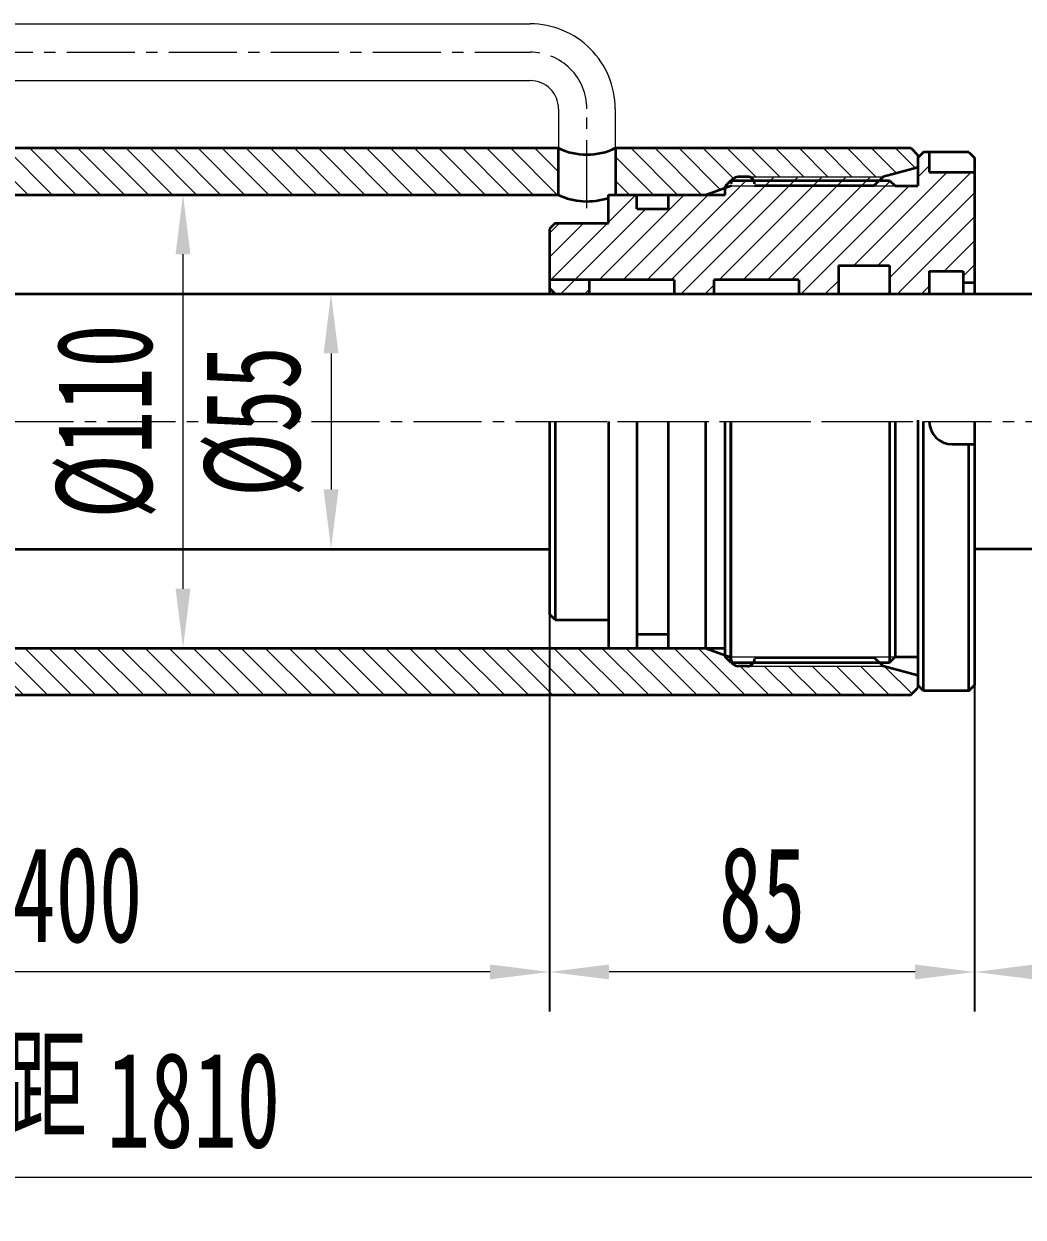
# Model space of a CAD drawing. Header units: millimetres. Extents: x -569 to 3326, y -244 to 615.
# Drawn here: x 1086.2 to 1262.5, y 134.3 to 344.8 of the extents above; entities that cross this region are included whole.
import ezdxf

# ---------------------------------------------------------------- set-up
doc = ezdxf.new("R2010")
doc.units = ezdxf.units.MM
doc.header["$PDSIZE"] = -5
doc.linetypes.add('双点画线', pattern=[22, 12, -2, 2, -2, 2, -2])
doc.linetypes.add('点画线', pattern=[18, 12, -2, 2, -2])
doc.layers.get('0').update_dxf_attribs({"lineweight": 35})
for name, color, linetype, lineweight in [('EB0', 7, 'Continuous', 35), ('中心线层', 1, '点画线', 18), ('剖面线层', 4, 'Continuous', 18), ('尺寸线层', 3, 'Continuous', 18), ('细实线层', 7, 'Continuous', 18)]:
    doc.layers.add(name, color=color, linetype=linetype, lineweight=lineweight)
doc.styles.add('UserTxtStyle7', font='', dxfattribs={"width": 0.667})
doc.styles.add('标准', font='', dxfattribs={"width": 0.667})
doc.styles.get('UserTxtStyle7').set_extended_font_data('宋体')
doc.styles.get('标准').set_extended_font_data('宋体')
doc.dimstyles.new('标准', dxfattribs={"dimscale": 3.5, "dimtxt": 4.81640625, "dimasz": 3, "dimexe": 2, "dimexo": 0, "dimgap": 1.465904947916667, "dimtad": 1, "dimdec": 1, "dimdsep": 46, "dimtxsty": '标准', "dimblk": '_CAXARROW', "dimcen": 0, "dimdle": 3, "dimaunit": 1, "dimazin": 2, "dimtfac": 0.7071067811865475, "dimtdec": 3, "dimtmove": 0, "dimatfit": 3, "dimfxl": 1, "dimfrac": 2, "dimtolj": 1, "dimtzin": 0, "dimlwd": 18, "dimarcsym": 0})
pattern_1 = [(315, (1081.208963700939, 112.5597603489505), (2.121320343559642, 2.121320343559643), [])]

# ---------------------------------------------------------------- blocks, each defined once
blk = doc.blocks.new('_CAXARROW')
blk.add_hatch(color=0).paths.add_polyline_path([(0, 0), (-1, 0.125), (-1, -0.125)], flags=0)
blk = doc.blocks.new('*D53')
at = {"layer": 'Defpoints', "color": 0, "linetype": 'Continuous', "transparency": 16777216}
for p in [(1114.309070647311, 314.6619847219167), (1180.477901112467, 314.6619847219167), (1206.510167779127, 234.6603847217995)]:
    blk.add_point(p, dxfattribs=at)
at = {"layer": '尺寸线层', "color": 0, "linetype": 'Continuous', "lineweight": -2, "transparency": 16777216}
for p, q in [((1180.477901112467, 314.6619847219167), (1107.309070647311, 314.6619847219167)), ((1206.510167779127, 234.6603847217995), (1107.309070647311, 234.6603847217995))]:
    blk.add_line(p, q, dxfattribs=at)
at = {"layer": '尺寸线层', "color": 0, "linetype": 'Continuous', "lineweight": 18, "transparency": 16777216}
blk.add_line((1114.309070647311, 245.1603847217995), (1114.309070647311, 304.1619847219167), dxfattribs=at)
at = {"layer": '尺寸线层', "color": 0, "linetype": 'Continuous', "lineweight": 18, "transparency": 16777216, "xscale": 10.5, "yscale": 10.5, "zscale": 10.5}
for p, rotation in [((1114.309070647311, 314.6619847219167), 90), ((1114.309070647311, 234.6603847217995), 270)]:
    blk.add_blockref('_CAXARROW', p, dxfattribs=dict(at, rotation=rotation))
at = {"layer": '尺寸线层', "color": 0, "linetype": 'Continuous', "lineweight": 35, "transparency": 16777216, "insert": (1100.749692392102, 274.6611847218578), "char_height": 16.857421875, "width": 30.40636225000003, "attachment_point": 5, "rotation": 90, "style": '标准', "bg_fill": 3, "box_fill_scale": 1.1, "bg_fill_color": 256, "bg_fill_true_color": 13158600, "bg_fill_transparency": 0}
blk.add_mtext('\\A1;{\\fNSimSun|b0|i0|c134|p49;%%C110}', dxfattribs=at)
blk = doc.blocks.new('*D55')
at = {"layer": 'Defpoints', "color": 0, "linetype": 'Continuous', "transparency": 16777216}
for p in [(1254.627078923971, 297.1611847218439), (1140.425481379332, 252.1611847218894), (1178.971234445799, 252.1611847218894)]:
    blk.add_point(p, dxfattribs=at)
at = {"layer": '尺寸线层', "color": 0, "linetype": 'Continuous', "lineweight": -2, "transparency": 16777216}
for p, q in [((1254.627078923971, 297.1611847218439), (1133.425481379332, 297.1611847218439)), ((1178.971234445799, 252.1611847218894), (1133.425481379332, 252.1611847218894))]:
    blk.add_line(p, q, dxfattribs=at)
at = {"layer": '尺寸线层', "color": 0, "linetype": 'Continuous', "lineweight": 18, "transparency": 16777216}
blk.add_line((1140.425481379332, 286.6611847218439), (1140.425481379332, 262.6611847218894), dxfattribs=at)
at = {"layer": '尺寸线层', "color": 0, "linetype": 'Continuous', "lineweight": 18, "transparency": 16777216, "xscale": 10.5, "yscale": 10.5, "zscale": 10.5}
for p, rotation in [((1140.425481379332, 297.1611847218439), 90), ((1140.425481379332, 252.1611847218894), 270)]:
    blk.add_blockref('_CAXARROW', p, dxfattribs=dict(at, rotation=rotation))
at = {"layer": '尺寸线层', "color": 0, "linetype": 'Continuous', "lineweight": 35, "transparency": 16777216, "insert": (1126.866103124124, 274.6611847218663), "char_height": 16.857421875, "width": 22.19367462499997, "attachment_point": 5, "rotation": 90, "style": '标准', "bg_fill": 3, "box_fill_scale": 1.1, "bg_fill_color": 256, "bg_fill_true_color": 13158600, "bg_fill_transparency": 0}
blk.add_mtext('\\A1;{\\fNSimSun|b0|i0|c134|p49;%%C55}', dxfattribs=at)
blk = doc.blocks.new('*D56')
at = {"layer": 'Defpoints', "color": 0, "linetype": 'Continuous', "transparency": 16777216}
for p in [(1178.971234445797, 240.6611847218471), (1253.971234445797, 228.1611847218471), (1178.971234445797, 177.5396693806172)]:
    blk.add_point(p, dxfattribs=at)
at = {"layer": '尺寸线层', "color": 0, "linetype": 'Continuous', "lineweight": -2, "transparency": 16777216}
for p, q in [((1178.971234445797, 240.6611847218471), (1178.971234445797, 170.5396693806172)), ((1253.971234445797, 228.1611847218471), (1253.971234445797, 170.5396693806172))]:
    blk.add_line(p, q, dxfattribs=at)
at = {"layer": '尺寸线层', "color": 0, "linetype": 'Continuous', "lineweight": 18, "transparency": 16777216}
blk.add_line((1243.471234445797, 177.5396693806172), (1189.471234445797, 177.5396693806172), dxfattribs=at)
at = {"layer": '尺寸线层', "color": 0, "linetype": 'Continuous', "lineweight": 18, "transparency": 16777216, "xscale": 10.5, "yscale": 10.5, "zscale": 10.5, "rotation": 180}
blk.add_blockref('_CAXARROW', (1178.971234445797, 177.5396693806172), dxfattribs=at)
at = {"layer": '尺寸线层', "color": 0, "linetype": 'Continuous', "lineweight": 18, "transparency": 16777216, "xscale": 10.5, "yscale": 10.5, "zscale": 10.5}
blk.add_blockref('_CAXARROW', (1253.971234445797, 177.5396693806172), dxfattribs=at)
at = {"layer": '尺寸线层', "color": 0, "linetype": 'Continuous', "lineweight": 35, "transparency": 16777216, "insert": (1216.471234445797, 191.0990476358256), "char_height": 16.857421875, "width": 15.4125, "attachment_point": 5, "style": '标准', "bg_fill": 3, "box_fill_scale": 1.1, "bg_fill_color": 256, "bg_fill_true_color": 13158600, "bg_fill_transparency": 0}
blk.add_mtext('\\A1;{\\fNSimSun|b0|i0|c134|p49;85}', dxfattribs=at)
blk = doc.blocks.new('*D61')
at = {"layer": 'Defpoints', "color": 0, "linetype": '点画线', "transparency": 16777216}
for p in [(1253.971234445797, 228.1611847218471), (1356.553556976803, 221.6611847218175), (1253.971234445797, 177.5396693806173)]:
    blk.add_point(p, dxfattribs=at)
at = {"layer": '尺寸线层', "color": 0, "linetype": 'Continuous', "lineweight": -2, "transparency": 16777216}
for p, q in [((1253.971234445797, 228.1611847218471), (1253.971234445797, 170.5396693806173)), ((1356.553556976803, 221.6611847218175), (1356.553556976803, 170.5396693806173))]:
    blk.add_line(p, q, dxfattribs=at)
at = {"layer": '尺寸线层', "color": 0, "linetype": 'Continuous', "lineweight": 18, "transparency": 16777216}
blk.add_line((1346.053556976803, 177.5396693806173), (1264.471234445797, 177.5396693806173), dxfattribs=at)
at = {"layer": '尺寸线层', "color": 0, "linetype": '点画线', "lineweight": 18, "transparency": 16777216, "xscale": 10.5, "yscale": 10.5, "zscale": 10.5, "rotation": 180}
blk.add_blockref('_CAXARROW', (1253.971234445797, 177.5396693806173), dxfattribs=at)
at = {"layer": '尺寸线层', "color": 0, "linetype": '点画线', "lineweight": 18, "transparency": 16777216, "xscale": 10.5, "yscale": 10.5, "zscale": 10.5}
blk.add_blockref('_CAXARROW', (1356.553556976803, 177.5396693806173), dxfattribs=at)
at = {"layer": '尺寸线层', "color": 0, "linetype": '点画线', "lineweight": 18, "transparency": 16777216, "insert": (1305.2623957113, 192.3233296714401), "char_height": 16.857421875, "width": 37.53392424999998, "attachment_point": 5, "style": '标准', "bg_fill": 3, "box_fill_scale": 1.1, "bg_fill_color": 256, "bg_fill_true_color": 13158600, "bg_fill_transparency": 0}
blk.add_mtext('\\A1;（175）', dxfattribs=at)
blk = doc.blocks.new('*D62')
at = {"layer": 'Defpoints', "color": 0, "linetype": '双点画线', "transparency": 16777216}
for p in [(1178.971234445797, 274.6611847218471), (1004.711323714015, 236.7111847219397), (1004.711323714015, 177.5396693806172)]:
    blk.add_point(p, dxfattribs=at)
at = {"layer": '尺寸线层', "color": 0, "linetype": 'Continuous', "lineweight": -2, "transparency": 16777216}
for p, q in [((1178.971234445797, 274.6611847218471), (1178.971234445797, 170.5396693806172)), ((1004.711323714015, 236.7111847219397), (1004.711323714015, 170.5396693806172))]:
    blk.add_line(p, q, dxfattribs=at)
at = {"layer": '尺寸线层', "color": 0, "linetype": 'Continuous', "lineweight": 18, "transparency": 16777216}
blk.add_line((1168.471234445797, 177.5396693806172), (1015.211323714015, 177.5396693806172), dxfattribs=at)
at = {"layer": '尺寸线层', "color": 0, "linetype": '双点画线', "lineweight": 18, "transparency": 16777216, "xscale": 10.5, "yscale": 10.5, "zscale": 10.5, "rotation": 180}
blk.add_blockref('_CAXARROW', (1004.711323714015, 177.5396693806172), dxfattribs=at)
at = {"layer": '尺寸线层', "color": 0, "linetype": '双点画线', "lineweight": 18, "transparency": 16777216, "xscale": 10.5, "yscale": 10.5, "zscale": 10.5}
blk.add_blockref('_CAXARROW', (1178.971234445797, 177.5396693806172), dxfattribs=at)
at = {"layer": '尺寸线层', "color": 0, "linetype": '双点画线', "lineweight": 25, "transparency": 16777216, "insert": (1091.841279079906, 191.0990476358256), "char_height": 16.857421875, "width": 29.03567725000001, "attachment_point": 5, "style": '标准', "bg_fill": 3, "box_fill_scale": 1.1, "bg_fill_color": 256, "bg_fill_true_color": 13158600, "bg_fill_transparency": 0}
blk.add_mtext('\\A1;{\\fNSimSun|b0|i0|c134|p49;1400}', dxfattribs=at)
blk = doc.blocks.new('*D63')
at = {"layer": 'Defpoints', "color": 0, "linetype": '点画线', "transparency": 16777216}
for p in [(875.7443076039085, 224.1611847219374), (1356.553556976803, 221.6611847218175), (875.7443076039085, 141.2780527706027)]:
    blk.add_point(p, dxfattribs=at)
at = {"layer": '尺寸线层', "color": 0, "linetype": 'Continuous', "lineweight": -2, "transparency": 16777216}
for p, q in [((875.7443076039085, 224.1611847219374), (875.7443076039085, 134.2780527706027)), ((1356.553556976803, 221.6611847218175), (1356.553556976803, 134.2780527706027))]:
    blk.add_line(p, q, dxfattribs=at)
at = {"layer": '尺寸线层', "color": 0, "linetype": 'Continuous', "lineweight": 18, "transparency": 16777216}
blk.add_line((1346.053556976803, 141.2780527706027), (886.2443076039085, 141.2780527706027), dxfattribs=at)
at = {"layer": '尺寸线层', "color": 0, "linetype": '点画线', "lineweight": 18, "transparency": 16777216, "xscale": 10.5, "yscale": 10.5, "zscale": 10.5, "rotation": 180}
blk.add_blockref('_CAXARROW', (875.7443076039085, 141.2780527706027), dxfattribs=at)
at = {"layer": '尺寸线层', "color": 0, "linetype": '点画线', "lineweight": 18, "transparency": 16777216, "xscale": 10.5, "yscale": 10.5, "zscale": 10.5}
blk.add_blockref('_CAXARROW', (1356.553556976803, 141.2780527706027), dxfattribs=at)
at = {"layer": '尺寸线层', "color": 0, "linetype": '点画线', "lineweight": 18, "transparency": 16777216, "insert": (1116.148932290356, 154.837431025811), "char_height": 16.857421875, "width": 29.03567725, "attachment_point": 5, "style": '标准', "bg_fill": 3, "box_fill_scale": 1.1, "bg_fill_color": 256, "bg_fill_true_color": 13158600, "bg_fill_transparency": 0}
blk.add_mtext('\\A1;{\\fNSimSun|b0|i0|c134|p49;1810}', dxfattribs=at)

msp = doc.modelspace()

# ---------------------------------------------------------------- hatches: boundary and pattern name
at = {"layer": '剖面线层', "linetype": 'Continuous', "lineweight": 18}
h = msp.add_hatch(dxfattribs=at)
h.set_pattern_fill('无图案', color=256, scale=3, angle=-45, style=0, pattern_type=0)
h.set_pattern_definition(pattern_1)
edge = h.paths.add_edge_path(flags=0)
edge.add_line((1210.971234445797, 317.1611847218471), (1211.102404693299, 317.1611847218471))
edge.add_line((1210.019887868916, 316.209838144704), (1210.971234445797, 317.1611847218471))
edge.add_line((1209.971234445797, 316.1611847215717), (1210.019887868916, 316.209838144704))
edge.add_line((1209.971234445797, 315.9217099673929), (1209.971234445797, 316.1611847215717))
edge.add_line((1206.510167779133, 314.6619847219166), (1209.971234445797, 315.9217099673929))
edge.add_line((1190.6368344458, 314.6619847219177), (1206.510167779133, 314.6619847219166))
edge.add_line((1190.636834445802, 322.9161180551966), (1190.6368344458, 314.6619847219177))
edge.add_line((1195.271847779139, 322.9161180551953), (1190.636834445802, 322.9161180551966))
edge.add_line((1196.986167779139, 322.9161180551947), (1195.271847779139, 322.9161180551952))
edge.add_line((1201.430701112468, 322.9161180551934), (1196.986167779139, 322.9161180551947))
edge.add_line((1242.701367779134, 322.9161180551813), (1201.430701112468, 322.9161180551935))
edge.add_line((1243.9712344458, 321.6462513885137), (1242.701367779134, 322.9161180551813))
edge.add_line((1243.9712344458, 321.1611847218498), (1243.9712344458, 321.6462513885137))
edge.add_line((1243.971234445797, 319.4874780551763), (1243.971234445799, 321.1611847218498))
edge.add_line((1237.810265451314, 317.8366513885155), (1243.971234445797, 319.4874780551763))
edge.add_line((1213.875394445822, 317.8366513885231), (1237.810265451314, 317.8366513885155))
edge.add_line((1212.224567779037, 317.8366513885231), (1213.875394445822, 317.8366513885231))
edge.add_arc((1212.224567779037, 316.5667847219524), 1.269866666570607, 90.00000000000257, 152.0902214191274)
edge = h.paths.add_edge_path(flags=0)
edge.add_line((928.7113237140153, 314.6611847219411), (936.7280678442039, 314.6611847219411))
edge.add_line((924.711323714015, 314.6611847219411), (928.7113237140152, 314.6611847219411))
edge.add_line((924.711323714015, 316.1611847219411), (924.711323714015, 314.6611847219411))
edge.add_line((924.711323714015, 316.5667847219007), (924.711323714015, 316.1611847219411))
edge.add_line((927.4105523787407, 316.5667847219007), (924.711323714015, 316.5667847219007))
edge.add_arc((927.4105523787406, 319.1065180560995), 2.539733334131142, 270.0000000000007, 345.0000000004283)
edge.add_line((931.0606570473882, 322.9161180552724), (929.86374639807, 318.449186699763))
edge.add_line((932.0930545108762, 322.916118055259), (931.0606570473882, 322.9161180552724))
edge.add_line((936.728067844204, 322.9161180551993), (932.0930545108762, 322.9161180552589))
edge.add_line((936.7280678442039, 314.6619847219163), (936.728067844204, 322.9161180551993))
edge = h.paths.add_edge_path(flags=0)
edge.add_line((946.8870011775373, 314.6619847219164), (1180.477901112466, 314.6619847219166))
edge.add_line((946.8870011775374, 322.9161180552678), (946.8870011775373, 314.6619847219164))
edge.add_line((951.5220145108761, 322.9161180552665), (946.8870011775374, 322.9161180552678))
edge.add_line((953.2363345108764, 322.9161180552659), (951.5220145108761, 322.9161180552665))
edge.add_line((957.6808678442053, 322.9161180552646), (953.2363345108763, 322.9161180552659))
edge.add_line((1169.684034445802, 322.9161180552024), (957.6808678442053, 322.9161180552646))
edge.add_line((1174.128567779139, 322.9161180552011), (1169.684034445802, 322.9161180552023))
edge.add_line((1175.842887779139, 322.9161180552006), (1174.128567779139, 322.9161180552011))
edge.add_line((1180.477901112467, 322.9161180551993), (1175.842887779139, 322.9161180552006))
edge.add_line((1180.477901112466, 314.6619847219163), (1180.477901112466, 322.9161180551993))
h = msp.add_hatch(dxfattribs=at)
h.set_pattern_fill('无图案', color=256, scale=3, angle=-45, style=0, pattern_type=0)
h.set_pattern_definition(pattern_1)
edge = h.paths.add_edge_path(flags=0)
edge.add_line((1243.971234445793, 228.1611847218507), (1243.971234445793, 229.8348913885111))
edge.add_line((1243.971234445793, 227.6761180551799), (1243.971234445793, 228.1611847218507))
edge.add_line((1242.701367779126, 226.4062513885141), (1243.971234445793, 227.6761180551799))
edge.add_line((931.0606570473598, 226.4062513886726), (1242.701367779126, 226.4062513885141))
edge.add_line((929.8637463980394, 230.8731827440671), (931.0606570473598, 226.4062513886726))
edge.add_arc((927.4105523787146, 230.2158513877137), 2.539733334138713, 14.99999999996609, 90.00000000000065)
edge.add_line((924.7113237139903, 232.7555847219504), (927.4105523787146, 232.7555847218524))
edge.add_line((924.7113237139905, 233.1611847219411), (924.7113237139903, 232.7555847219504))
edge.add_line((924.7113237139913, 234.6603847219658), (924.7113237139904, 233.1611847219411))
edge.add_line((1206.51016777911, 234.6603847217991), (924.7113237139914, 234.6603847219658))
edge.add_line((1209.97123444566, 233.4006594763617), (1206.510167779109, 234.6603847217991))
edge.add_line((1209.971234445659, 233.1611847219848), (1209.97123444566, 233.4006594763617))
edge.add_line((1210.019887868654, 233.1125312989901), (1209.971234445659, 233.1611847219848))
edge.add_line((1210.971234445797, 232.1611847218471), (1210.019887868654, 233.1125312989901))
edge.add_line((1211.102404693283, 232.1611847218471), (1210.971234445797, 232.1611847218471))
edge.add_arc((1212.224567779012, 232.7555847217615), 1.269866666572134, 207.9097785818456, 270.0000000000013)
edge.add_line((1213.875394445797, 231.4857180551894), (1212.224567779012, 231.4857180551894))
edge.add_line((1237.810265451289, 231.4857180551821), (1213.875394445797, 231.4857180551894))
edge.add_line((1243.971234445797, 229.8348913885102), (1237.810265451289, 231.4857180551821))

# ---------------------------------------------------------------- linework, layer by layer
at = {"layer": 'EB0', "color": 8, "lineweight": 18}
for p, q in [((931.807534511009, 344.8152960530978), (1175.557367779359, 344.8152960530438)), ((931.8075345110079, 334.8152960530978), (1175.557367779358, 334.8152960530438)), ((1180.557367779134, 329.8152960532733), (1180.557367779134, 322.9161180551998)), ((1190.557367779134, 329.8152960532733), (1190.557367779134, 322.9161180551966))]:
    msp.add_line(p, q, dxfattribs=at)
at = {"layer": 'EB0', "linetype": 'Continuous', "lineweight": 35}
for p, q in [((948.156867844344, 322.9161180552674), (1180.477901112467, 322.9161180551996)), ((1178.784778407703, 322.9161180552001), (1180.477901112461, 322.9161180551996)), ((1190.636834445796, 322.9161180551966), (1242.701367779134, 322.9161180551813)), ((1242.701367779134, 322.9161180551813), (1243.9712344458, 321.6462513885137)), ((1243.9712344458, 321.6462513885137), (1243.9712344458, 316.2098381447039)), ((1243.971234445811, 319.4874780551801), (1237.810265451314, 317.8366513885152)), ((1206.510167779133, 314.6619847219167), (1211.046980396406, 316.3132494730469)), ((1213.875394445831, 317.8366513885231), (1212.224567779077, 317.8366513885231)), ((1215.145261112467, 316.2796625604532), (1236.253276623243, 316.2796625604461)), ((1237.810265451314, 317.8366513885162), (1236.253276623243, 316.2796625604461)), ((1190.6368344458, 314.6619847219166), (1206.510167779133, 314.6619847219166)), ((1206.51016777913, 274.6611847219299), (1206.510167779127, 234.660384721943)), ((1210.954701112463, 274.6611847218471), (1210.95470111246, 232.7555847217224)), ((1243.971234445797, 274.9002145119791), (1243.971234445793, 227.6761180551799)), ((924.7113237139914, 234.6603847219658), (1206.510167779127, 234.6603847217994)), ((1206.51016777911, 234.6603847217991), (1211.046980396381, 233.0091199706662)), ((1215.145261112442, 233.0427068832575), (1236.253276623218, 233.0427068832522)), ((1237.810265451289, 231.4857180551812), (1236.253276622967, 233.0427068835029)), ((1213.875394445805, 231.4857180551901), (1212.224567779052, 231.4857180551911)), ((1243.971234445784, 229.8348913885136), (1237.810265451289, 231.4857180551821)), ((1242.701367779126, 226.4062513885141), (1243.971234445793, 227.6761180551799)), ((931.0606570473598, 226.4062513886059), (1242.701367779126, 226.4062513885141))]:
    msp.add_line(p, q, dxfattribs=at)
at = {"layer": 'EB0'}
for p, q in [((1244.971234445797, 322.161184721847), (1243.971234445797, 321.161184721847)), ((1252.971234445797, 322.1611847218471), (1244.971234445797, 322.161184721847)), ((1245.971234445797, 322.161184721847), (1245.971234445797, 318.6611847218471)), ((1252.971234445797, 322.1611847218471), (1253.971234445797, 321.161184721847)), ((1243.971234445797, 321.161184721847), (1243.971234445797, 316.2098381447039)), ((1253.971234445797, 321.161184721847), (1253.971234445797, 297.1611847218436)), ((1245.971234445797, 318.6611847218471), (1253.971234445797, 318.6611847218471)), ((1210.971234445797, 317.1611847218471), (1209.971234445659, 316.1611847217093)), ((1209.971234445797, 314.6611847218471), (1209.971234445797, 316.1611847215717)), ((1238.971234445797, 317.1611847218471), (1239.922581022678, 316.2098381449658)), ((1239.92258102266, 316.2098381447039), (1243.971234445797, 316.2098381447039)), ((1189.371234445797, 314.661184721847), (1194.371234445948, 314.661184721847)), ((1189.371234445797, 309.6611847218471), (1189.371234445797, 314.661184721847)), ((1194.371234445797, 312.1611847218331), (1194.371234445797, 314.661184721847)), ((1199.971234445797, 312.1611847218331), (1199.971234445797, 314.661184721847)), ((1199.971234445797, 314.661184721847), (1209.971234445797, 314.6611847218471)), ((1194.371234445898, 312.161184721847), (1199.971234445797, 312.161184721847)), ((1179.971234445797, 309.6611847218471), (1178.971234445797, 308.6611847218471)), ((1179.971234445797, 309.6611847218471), (1189.37123444589, 309.6611847218471)), ((1229.971234445574, 302.161184721847), (1238.971234445795, 302.161184721847)), ((1229.971234445795, 302.1611847219964), (1229.971234445795, 297.161184721847)), ((1238.971234445795, 302.1611847218326), (1238.971234445795, 297.1611847218469)), ((1245.971234445749, 301.161184721847), (1251.971234445795, 301.161184721847)), ((1245.971234445795, 301.1611847217741), (1245.971234445795, 297.1611847218469)), ((1251.971234445795, 301.161184721847), (1251.971234445795, 297.1611847218445)), ((1207.971234445795, 299.661184721954), (1207.971234445795, 297.161184721847)), ((1222.971234445821, 299.6611847219511), (1207.971234445795, 299.6611847219511)), ((1222.971234445795, 299.6611847219642), (1222.971234445795, 297.161184721847)), ((1251.971234445795, 299.1611847218167), (1253.971234445795, 299.1611847218167)), ((1222.971234445795, 297.161184721847), (1229.971234445795, 297.161184721847)), ((1238.971234445795, 297.1611847218469), (1245.971234445795, 297.1611847218469)), ((1178.971234445797, 274.6611847218471), (1178.971234445797, 240.6611847218471)), ((1179.971234445797, 274.6611847218471), (1179.971234445797, 239.6611847218471)), ((1189.371234445797, 274.6611847218471), (1189.371234445797, 234.6611847218472)), ((1194.371234445797, 274.6611847218471), (1194.371234445797, 234.6611847218472)), ((1199.971234445797, 234.6611847218472), (1199.971234445797, 274.6611847218471)), ((1209.971234445797, 233.1611847218471), (1209.971234445797, 274.6611847218471)), ((1210.971234445797, 232.1611847218471), (1210.971234445797, 274.6611847218471)), ((1238.971234445797, 274.6611847218471), (1238.971234445797, 232.2000962205769)), ((1239.971234445797, 274.6611847218471), (1239.971234445797, 233.1125312989903)), ((1243.971234445797, 274.6611847218471), (1243.971234445797, 228.1611847218471)), ((1244.971234445797, 227.1611847218471), (1244.971234445797, 274.6611847218471)), ((1253.971234445797, 274.6611847218471), (1253.971234445797, 228.1611847218471)), ((1249.971237806592, 270.6611847218471), (1253.971234445797, 270.6611847218471)), ((1252.971234445797, 227.1611847218471), (1252.971234445797, 270.6611847218471)), ((1179.971234445797, 239.6611847218471), (1178.971234445797, 240.6611847218471)), ((1179.971234445797, 239.6611847218471), (1189.371234445657, 239.6611847218471)), ((1194.371234445898, 237.1611847218472), (1199.971234445797, 237.1611847218472)), ((1189.371234446006, 234.6611847218472), (1194.371234445774, 234.6611847218472)), ((1199.971234445797, 234.6611847218472), (1209.971234445797, 234.6611847218471)), ((1210.971234445797, 232.1611847218471), (1209.971234445659, 233.1611847219848)), ((1238.971234445797, 232.1611847218471), (1239.922581022678, 233.1125312987284)), ((1239.92258102266, 233.1125312989903), (1243.971234445797, 233.1125312989903)), ((1244.971234445797, 227.1611847218471), (1243.971234445797, 228.1611847218471)), ((1252.971234445797, 227.1611847218471), (1253.971234445797, 228.1611847218471)), ((1252.971234445797, 227.1611847218471), (1244.971234445797, 227.1611847218471))]:
    msp.add_line(p, q, dxfattribs=at)
at = {"layer": 'EB0', "color": 8, "lineweight": 18}
for radius in [14.99999999977553, 4.999999999775525]:
    msp.add_arc((1175.557367779358, 329.8152960532733), radius, 0, 90.00000000052762, dxfattribs=at)
at = {"layer": 'EB0', "linetype": 'Continuous', "lineweight": 35}
for centre, radius, start, end in [((1185.557367779128, 333.3975985038563), 11.64742091681035, 244.1445464007192, 295.8554535992808), ((1212.224567779037, 316.5667847219526), 1.269866666570522, 90.00000000179129, 180), ((1213.875394445822, 316.5667847218782), 1.269866666644674, 1.628443996909321e-12, 90.00000000040386), ((1212.224567779012, 232.7555847217616), 1.269866666570522, 180, 269.9999999982347), ((1213.875394445797, 232.755584721835), 1.269866666644688, 269.9999999996287, 0)]:
    msp.add_arc(centre, radius, start, end, dxfattribs=at)
at = {"layer": 'EB0'}
msp.add_arc((1249.971234445797, 274.6611847218471), 3.999999999999967, 180.0000039124816, 270.00000391248, dxfattribs=at)
at = {"layer": '中心线层', "linetype": '点画线', "lineweight": 18}
for p, q in [((931.8075345110085, 339.8152960530978), (1175.557367779358, 339.8152960530707)), ((1177.055341370889, 274.6611847218471), (1256.891425281152, 274.6611847218471))]:
    msp.add_line(p, q, dxfattribs=at)
msp.add_arc((1175.557367779358, 329.8152960532733), 9.999999999775525, 0, 90.00000000052762, dxfattribs=at)
at = {"layer": '细实线层', "linetype": 'Continuous', "lineweight": 18}
for p, q in [((1210.019887868654, 316.209838144704), (1239.971234445925, 316.2098381447039)), ((1212.224567779133, 317.8366513885231), (1237.810265451314, 317.8366513885155)), ((1210.019887868654, 233.1125312989901), (1239.971234445925, 233.1125312989903)), ((1212.224567779108, 231.4857180551894), (1237.810265451289, 231.4857180551816))]:
    msp.add_line(p, q, dxfattribs=at)
at = {"layer": '细实线层', "linetype": 'Continuous', "lineweight": 35}
for p, q in [((1210.971234445797, 317.1611847218471), (1238.971234445797, 317.1611847218471)), ((1210.971234445797, 232.1611847218471), (1238.971234445797, 232.1611847218471))]:
    msp.add_line(p, q, dxfattribs=at)

# ---------------------------------------------------------------- next in the draw order: dimensions: what is measured, and where the dimension line sits
at = {"layer": '尺寸线层', "linetype": 'Continuous', "lineweight": 35}
dim = msp.add_linear_dim(base=(1114.309070647311, 314.6619847219167), p1=(1206.510167779127, 234.6603847217994), p2=(1180.477901112466, 314.6619847219166), angle=90, text='{\\fNSimSun|b0|i0|c134|p49;%%C110}', dimstyle='标准', override={"dimsah": 1, "dimtfill": 1, "dimtzin": 0}, dxfattribs=at)
dim.commit()
dim.dimension.update_dxf_attribs({"geometry": '*D53', "text_midpoint": (1100.749692392102, 274.6611847218578)})

# ---------------------------------------------------------------- next in the draw order: hatches: boundary and pattern name
at = {"layer": '剖面线层', "linetype": 'Continuous', "lineweight": 18}
h = msp.add_hatch(dxfattribs=at)
h.set_pattern_fill('无图案', color=256, scale=3, angle=45, style=0, pattern_type=0)
h.set_pattern_definition([(45, (1081.208963700939, 112.5597603489505), (-2.121320343559642, 2.121320343559643), [])])
edge = h.paths.add_edge_path(flags=0)
edge.add_line((1251.971234445795, 299.1611847218167), (1253.971234445797, 299.1611847218167))
edge.add_line((1251.971234445795, 301.161184721847), (1251.971234445795, 299.1611847218167))
edge.add_line((1245.971234445795, 301.1611847217741), (1251.971234445795, 301.161184721847))
edge.add_line((1245.971234445795, 297.1611847218451), (1245.971234445795, 301.1611847217741))
edge.add_line((1238.971234445795, 297.1611847218469), (1245.971234445795, 297.1611847218452))
edge.add_line((1238.971234445795, 302.161184721847), (1238.971234445795, 297.1611847218469))
edge.add_line((1229.971234445795, 302.1611847219964), (1238.971234445795, 302.161184721847))
edge.add_line((1229.971234445795, 297.1611847218458), (1229.971234445795, 302.1611847219963))
edge.add_line((1222.971234445795, 297.161184721847), (1229.971234445795, 297.1611847218458))
edge.add_line((1222.971234445821, 299.6611847219511), (1222.971234445795, 297.161184721847))
edge.add_line((1207.971234445795, 299.661184721954), (1222.971234445821, 299.6611847219511))
edge.add_line((1207.971234445795, 297.1611847218462), (1207.971234445795, 299.661184721954))
edge.add_line((1200.971234445795, 297.161184721847), (1207.971234445795, 297.1611847218462))
edge.add_line((1200.971234445795, 299.6611847219511), (1200.971234445795, 297.161184721847))
edge.add_line((1185.971234445795, 299.6611847217896), (1200.971234445795, 299.6611847219511))
edge.add_line((1185.971234445795, 297.1611847218464), (1185.971234445795, 299.6611847217896))
edge.add_line((1179.971234445795, 297.161184721847), (1185.971234445795, 297.1611847218464))
edge.add_line((1178.971234445797, 298.1611847218455), (1179.971234445795, 297.161184721847))
edge.add_line((1178.971234445797, 308.6611847218471), (1178.971234445797, 298.1611847218455))
edge.add_line((1179.971234445797, 309.6611847218471), (1178.971234445797, 308.6611847218471))
edge.add_line((1189.371234445797, 309.6611847218471), (1179.971234445797, 309.6611847218471))
edge.add_line((1189.371234445797, 314.1381557672778), (1189.371234445797, 309.6611847218471))
edge.add_arc((1185.557367779135, 325.1434651705683), 11.64742091680508, 289.1136504204252, 295.848710779677)
edge.add_line((1194.371234445797, 314.6619847219166), (1190.635600903859, 314.6613870204979))
edge.add_line((1194.371234445898, 312.161184721847), (1194.371234445797, 314.6619847219166))
edge.add_line((1199.971234445797, 312.1611847218331), (1194.371234445898, 312.161184721847))
edge.add_line((1199.971234445797, 314.661184721847), (1199.971234445797, 312.1611847218331))
edge.add_line((1209.971234445797, 314.6611847218471), (1199.971234445797, 314.661184721847))
edge.add_line((1209.971234445797, 315.9217099673929), (1209.971234445797, 314.6611847218471))
edge.add_line((1210.762860106868, 316.209838144704), (1209.971234445797, 315.9217099673929))
edge.add_line((1239.922581022664, 316.2098381447039), (1210.762860106868, 316.209838144704))
edge.add_line((1243.9712344458, 316.2098381447039), (1239.922581022664, 316.2098381447039))
edge.add_line((1243.971234445798, 319.4874780551766), (1243.9712344458, 316.2098381447038))
edge.add_line((1243.971234445797, 321.161184721847), (1243.971234445798, 319.4874780551766))
edge.add_line((1244.971234445797, 322.161184721847), (1243.971234445797, 321.161184721847))
edge.add_line((1245.971234445797, 322.161184721847), (1244.971234445797, 322.161184721847))
edge.add_line((1245.971234445797, 318.6611847218471), (1245.971234445797, 322.161184721847))
edge.add_line((1253.971234445797, 318.6611847218471), (1245.971234445797, 318.6611847218471))
edge.add_line((1253.971234445797, 299.1611847218167), (1253.971234445797, 318.6611847218471))
edge = h.paths.add_edge_path(flags=0)
edge.add_line((1214.997557531604, 317.1611847218471), (1237.134798784644, 317.1611847218471))
edge.add_arc((1213.875394445822, 316.5667847218782), 1.269866666644989, 27.90977858288995, 89.99999999999874)
edge.add_line((1237.810265451314, 317.8366513885162), (1213.875394445822, 317.8366513885231))
edge.add_line((1237.134798784644, 317.1611847218471), (1237.810265451314, 317.8366513885162))
edge.add_line((1237.134798784644, 317.1611847218471), (1236.253276623243, 316.2796625604461))
edge.add_line((1238.971234445797, 317.1611847218471), (1237.134798784644, 317.1611847218471))
edge.add_line((1239.92258102294, 316.2098381447038), (1238.971234445797, 317.1611847218471))
edge.add_line((1210.762860106868, 316.209838144704), (1239.92258102294, 316.2098381447039))
edge.add_line((1210.019887868654, 316.209838144704), (1210.762860106868, 316.209838144704))
edge.add_line((1210.971234445797, 317.1611847218471), (1210.019887868654, 316.209838144704))
edge.add_line((1211.102404693299, 317.1611847218471), (1210.971234445797, 317.1611847218471))
edge.add_line((1214.997557531604, 317.1611847218471), (1211.1024046933, 317.1611847218471))
edge.add_line((1237.134798784644, 317.1611847218471), (1214.997557531604, 317.1611847218471))
edge.add_line((1236.253276623243, 316.2796625604461), (1237.134798784644, 317.1611847218471))

# ---------------------------------------------------------------- next in the draw order: linework, layer by layer
at = {"layer": 'EB0', "linetype": 'Continuous', "lineweight": 35}
for p, q in [((1180.477901112461, 322.9161180551996), (1180.477901112461, 314.6611847220745)), ((1190.636834445796, 322.9161180552003), (1190.636834445794, 314.6619847219164)), ((946.8870011775372, 314.6619847219163), (1180.477901112461, 314.6619847219166))]:
    msp.add_line(p, q, dxfattribs=at)
at = {"layer": 'EB0'}
for p, q in [((1178.971234445797, 308.6611847218471), (1178.971234445797, 297.161184721847)), ((1200.971234445795, 299.6611847219511), (1178.971234445795, 299.6611847219511)), ((1200.971234445795, 299.6611847219511), (1185.971234445795, 299.6611847219511)), ((1185.971234445795, 299.6611847217896), (1185.971234445795, 297.161184721847)), ((1200.971234445795, 299.6611847219701), (1200.971234445795, 297.161184721847)), ((1179.971234445795, 297.161184721847), (1178.971234445795, 298.161184721847)), ((1179.971234445795, 297.161184721847), (1185.971234445795, 297.161184721847)), ((1200.971234445795, 297.161184721847), (1207.971234445795, 297.161184721847))]:
    msp.add_line(p, q, dxfattribs=at)
at = {"layer": 'EB0', "linetype": 'Continuous', "lineweight": 35}
msp.add_arc((1185.557367779128, 325.1434651705732), 11.64742091681043, 244.1445464007192, 289.1136504204533, dxfattribs=at)
at = {"layer": '中心线层', "linetype": '点画线', "lineweight": 18}
msp.add_line((1185.557367779133, 312.2880260417348), (1185.557367779134, 329.8152960531804), dxfattribs=at)

# ---------------------------------------------------------------- next in the draw order: dimensions: what is measured, and where the dimension line sits
at = {"layer": '尺寸线层', "linetype": 'Continuous', "lineweight": 35}
dim = msp.add_linear_dim(base=(1178.971234445797, 177.5396693806172), p1=(1253.971234445797, 228.1611847218471), p2=(1178.971234445797, 240.6611847218471), text='{\\fNSimSun|b0|i0|c134|p49;85}', dimstyle='标准', override={"dimsah": 1, "dimtfill": 1, "dimtzin": 0}, dxfattribs=at)
dim.commit()
dim.dimension.update_dxf_attribs({"geometry": '*D56', "text_midpoint": (1216.471234445797, 191.0990476358256)})

# ---------------------------------------------------------------- next in the draw order: dimensions: what is measured, and where the dimension line sits
dim = msp.add_linear_dim(base=(1140.425481379332, 252.1611847218894), p1=(1254.62707892397, 297.1611847218438), p2=(1178.971234445798, 252.1611847218892), angle=270, text='{\\fNSimSun|b0|i0|c134|p49;%%C55}', dimstyle='标准', override={"dimsah": 1, "dimtfill": 1, "dimtzin": 0}, dxfattribs=at)
dim.commit()
dim.dimension.update_dxf_attribs({"geometry": '*D55', "text_midpoint": (1126.866103124124, 274.6611847218663)})
at = {"layer": '尺寸线层', "linetype": '点画线', "lineweight": 18}
dim = msp.add_linear_dim(base=(1253.971234445797, 177.5396693806173), p1=(1356.553556976803, 221.6611847218175), p2=(1253.971234445797, 228.1611847218471), text='（175）', dimstyle='标准', override={"dimsah": 1, "dimtfill": 1, "dimtzin": 0}, dxfattribs=at)
dim.commit()
dim.dimension.update_dxf_attribs({"geometry": '*D61', "text_midpoint": (1305.2623957113, 192.3233296714401)})

# ---------------------------------------------------------------- next in the draw order: linework, layer by layer
at = {"layer": 'EB0', "linetype": 'Continuous', "lineweight": 35}
for p, q in [((1004.711323714015, 297.1611847219176), (1285.553556976803, 297.1611847218417)), ((1004.711323714015, 252.1611847219404), (1178.971234445798, 252.1611847218892)), ((1285.55355697674, 252.1611847218415), (1253.971234445798, 252.1611847218442))]:
    msp.add_line(p, q, dxfattribs=at)
at = {"layer": '中心线层', "linetype": '点画线', "lineweight": 18}
msp.add_line((920.9614060991246, 274.6611847219423), (1402.715085316799, 274.6611847218074), dxfattribs=at)

# ---------------------------------------------------------------- next in the draw order: dimensions: what is measured, and where the dimension line sits
at = {"layer": '尺寸线层', "linetype": '双点画线', "lineweight": 25}
dim = msp.add_linear_dim(base=(1004.711323714015, 177.5396693806172), p1=(1178.971234445797, 274.6611847218471), p2=(1004.711323714015, 236.7111847219397), text='{\\fNSimSun|b0|i0|c134|p49;1400}', dimstyle='标准', override={"dimsah": 1, "dimtfill": 1}, dxfattribs=at)
dim.commit()
dim.dimension.update_dxf_attribs({"geometry": '*D62', "text_midpoint": (1091.841279079906, 191.0990476358256)})

# ---------------------------------------------------------------- next in the draw order: dimensions: what is measured, and where the dimension line sits
at = {"layer": '尺寸线层', "linetype": '点画线', "lineweight": 18}
dim = msp.add_linear_dim(base=(875.7443076039085, 141.2780527706027), p1=(1356.553556976803, 221.6611847218175), p2=(875.7443076039085, 224.1611847219374), text='{\\fNSimSun|b0|i0|c134|p49;1810}', dimstyle='标准', override={"dimsah": 1, "dimtfill": 1}, dxfattribs=at)
dim.commit()
dim.dimension.update_dxf_attribs({"geometry": '*D63', "text_midpoint": (1116.148932290356, 154.837431025811)})

# ---------------------------------------------------------------- next in the draw order: texts
at = {"layer": '尺寸线层', "linetype": 'Continuous', "lineweight": 18, "insert": (1050.574243122964, 165.4542664119174), "char_height": 15.72075, "width": 107.3718947368421, "attachment_point": 1, "line_spacing_factor": 1.150569886022796, "style": 'UserTxtStyle7'}
msp.add_mtext('{\\T1.137;安装距\\P }', dxfattribs=at)

doc.saveas('drawing.dxf')
